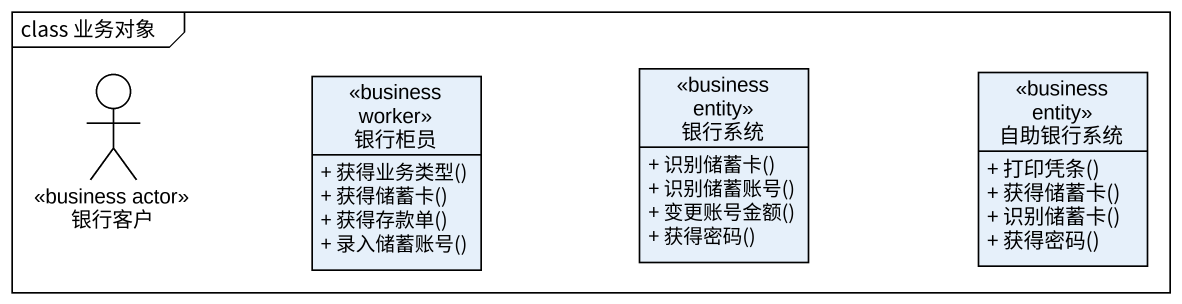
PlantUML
@startuml
mainframe class 业务对象
allowmixing
hide circle
hide empty members
skinparam classAttributeIconSize 0
actor 银行客户 <<business actor>>
class 银行柜员 <<business worker>> {
  + 获得业务类型()
  + 获得储蓄卡()
  + 获得存款单()
  + 录入储蓄账号()
}
class 银行系统 <<business entity>> {
  + 识别储蓄卡()
  + 识别储蓄账号()
  + 变更账号金额()
  + 获得密码()
}
class 自助银行系统 <<business entity>> {
  + 打印凭条()
  + 获得储蓄卡()
  + 识别储蓄卡()
  + 获得密码()
}
@enduml
